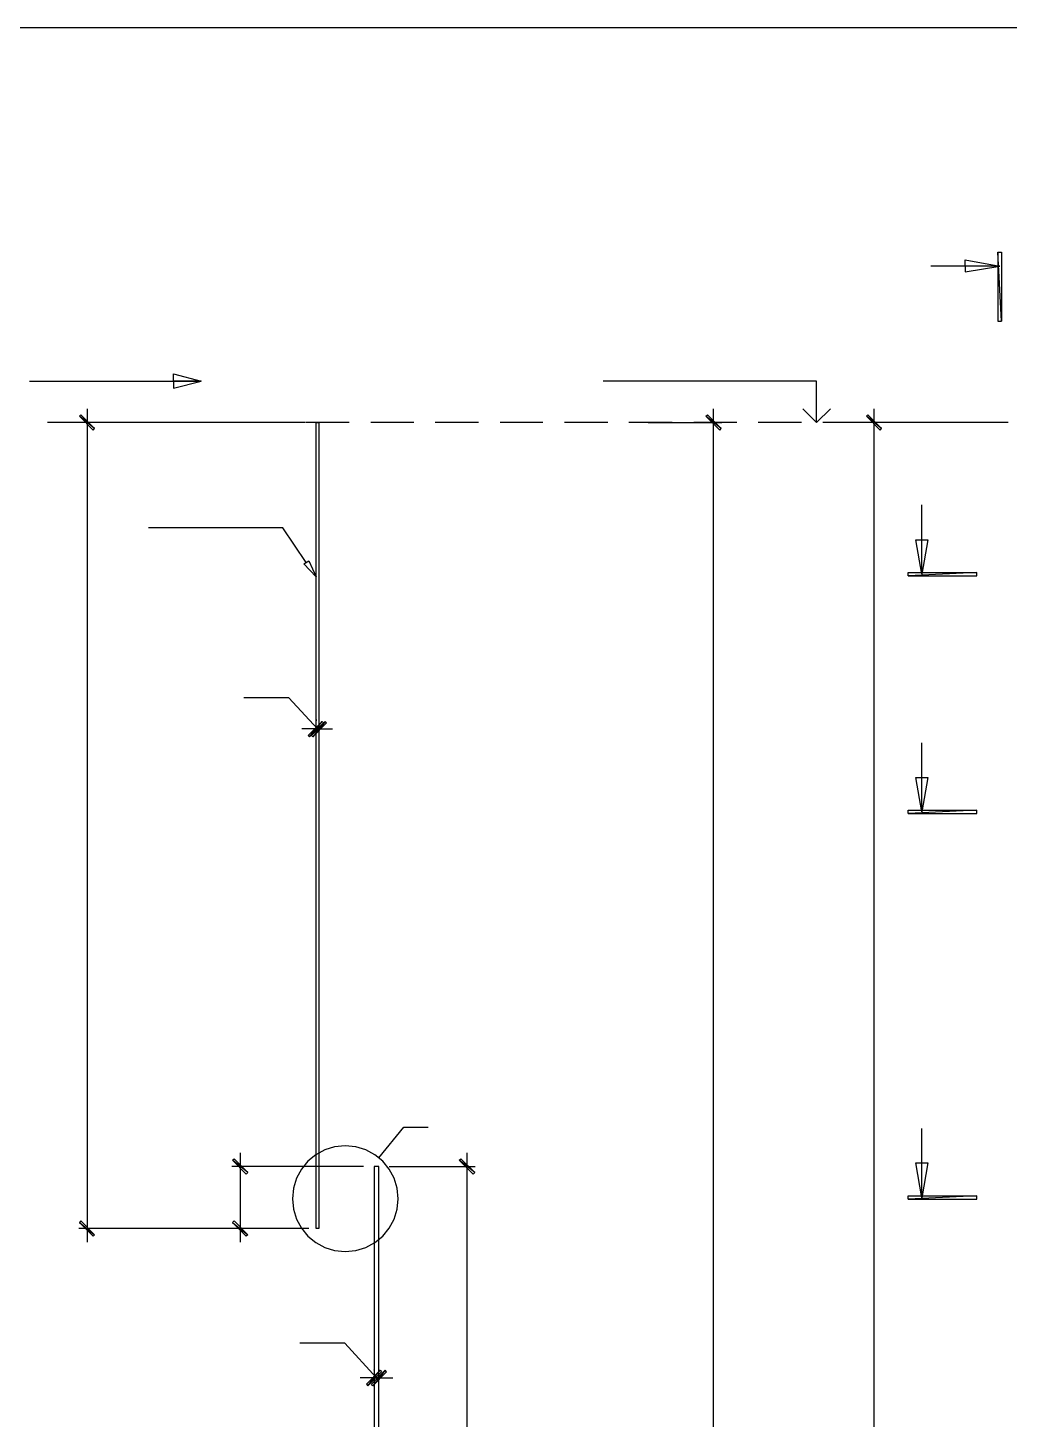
# Model space of a CAD drawing. Extents: x -1 to 315, y 0 to 224.
# Drawn here: x 30.4 to 68.1, y 167.8 to 221.2 of the extents above; entities that cross this region are included whole.
import ezdxf

# ---------------------------------------------------------------- set-up
doc = ezdxf.new("R2010")
doc.units = 0
doc.header["$MEASUREMENT"] = 0
doc.layers.add('UNDERLAY', color=8, linetype='Continuous')

msp = doc.modelspace()

# ---------------------------------------------------------------- linework, layer by layer
at = {"layer": 'UNDERLAY'}
for p, q in [((313.265, 221.191), (5.291, 221.191)), ((66.413, 212.276), (67.734, 212.04)), ((66.413, 212.04), (66.413, 212.276)), ((67.801, 209.923), (67.667, 212.578)), ((67.667, 212.578), (67.667, 209.923)), ((67.801, 209.923), (67.667, 212.578)), ((67.667, 212.578), (67.801, 212.578)), ((67.801, 212.578), (67.801, 209.923)), ((67.734, 212.04), (65.091, 212.04)), ((67.734, 212.04), (66.413, 212.04)), ((67.734, 212.04), (66.413, 212.04)), ((66.413, 212.04), (66.413, 211.816)), ((66.413, 211.816), (67.734, 212.04)), ((67.667, 209.923), (67.801, 209.923)), ((36.014, 207.907), (37.067, 207.627)), ((36.014, 207.627), (36.014, 207.907)), ((30.481, 207.627), (37.067, 207.627)), ((37.067, 207.627), (36.014, 207.627)), ((37.067, 207.627), (36.014, 207.627)), ((36.014, 207.627), (36.014, 207.347)), ((36.014, 207.347), (37.067, 207.627)), ((60.7, 207.627), (52.501, 207.627)), ((60.7, 206.037), (60.7, 207.627)), ((32.396, 206.272), (32.452, 206.328)), ((32.979, 205.801), (32.396, 206.272)), ((32.396, 206.272), (32.923, 205.746)), ((32.979, 205.801), (32.396, 206.272)), ((32.452, 206.328), (32.979, 205.801)), ((32.687, 206.563), (32.687, 174.552)), ((56.455, 206.272), (56.511, 206.328)), ((57.037, 205.801), (56.455, 206.272)), ((56.455, 206.272), (56.982, 205.746)), ((57.037, 205.801), (56.455, 206.272)), ((56.511, 206.328), (57.037, 205.801)), ((56.746, 165.02), (56.746, 206.563)), ((60.7, 206.037), (60.174, 206.563)), ((61.238, 206.563), (60.7, 206.037)), ((62.616, 206.272), (62.672, 206.328)), ((63.198, 205.801), (62.616, 206.272)), ((62.616, 206.272), (63.142, 205.746)), ((63.198, 205.801), (62.616, 206.272)), ((62.672, 206.328), (63.198, 205.801)), ((62.907, 206.563), (62.907, 41.723)), ((32.833, 206.037), (31.175, 206.037)), ((41.077, 206.037), (32.374, 206.037)), ((32.923, 205.746), (32.979, 205.801)), ((35.308, 206.037), (33.662, 206.037)), ((37.795, 206.037), (36.137, 206.037)), ((40.27, 206.037), (38.624, 206.037)), ((42.757, 206.037), (41.099, 206.037)), ((41.48, 206.037), (41.592, 206.037)), ((41.48, 175.078), (41.48, 206.037)), ((41.48, 206.037), (41.592, 206.037)), ((41.592, 206.037), (41.592, 175.078)), ((45.232, 206.037), (43.586, 206.037)), ((47.718, 206.037), (46.061, 206.037)), ((50.194, 206.037), (48.548, 206.037)), ((52.681, 206.037), (51.023, 206.037)), ((55.156, 206.037), (53.498, 206.037)), ((54.237, 206.037), (57.06, 206.037)), ((57.642, 206.037), (55.985, 206.037)), ((56.982, 205.746), (57.037, 205.801)), ((60.118, 206.037), (58.46, 206.037)), ((62.593, 206.037), (60.947, 206.037)), ((68.059, 206.037), (62.582, 206.037)), ((63.142, 205.746), (63.198, 205.801)), ((65.08, 206.037), (63.422, 206.037)), ((67.555, 206.037), (65.909, 206.037)), ((64.744, 200.212), (64.744, 202.867)), ((40.203, 201.993), (35.051, 201.993)), ((41.099, 200.66), (40.203, 201.993)), ((64.509, 201.534), (64.979, 201.534)), ((64.744, 200.212), (64.509, 201.534)), ((64.979, 201.534), (64.744, 200.212)), ((41.009, 200.604), (41.2, 200.728)), ((41.48, 200.112), (41.009, 200.604)), ((41.2, 200.728), (41.48, 200.112)), ((66.861, 200.279), (64.218, 200.145)), ((66.861, 200.279), (64.218, 200.145)), ((64.218, 200.145), (64.218, 200.279)), ((64.218, 200.279), (66.861, 200.279)), ((64.218, 200.145), (66.861, 200.145)), ((66.861, 200.145), (66.861, 200.279)), ((40.438, 195.464), (38.713, 195.464)), ((41.536, 194.265), (40.438, 195.464)), ((41.715, 194.556), (41.178, 194.019)), ((41.234, 193.963), (41.715, 194.556)), ((41.234, 193.963), (41.715, 194.556)), ((41.771, 194.5), (41.234, 193.963)), ((41.301, 194.019), (41.827, 194.556)), ((41.827, 194.556), (41.356, 193.963)), ((41.827, 194.556), (41.356, 193.963)), ((41.356, 193.963), (41.883, 194.5)), ((41.48, 194.623), (41.48, 194.578)), ((41.592, 194.623), (41.592, 194.578)), ((41.715, 194.556), (41.771, 194.5)), ((41.883, 194.5), (41.827, 194.556)), ((41.48, 194.265), (40.942, 194.265)), ((41.178, 194.019), (41.234, 193.963)), ((41.356, 193.963), (41.301, 194.019)), ((41.592, 194.265), (41.48, 194.265)), ((41.48, 194.265), (41.592, 194.265)), ((41.592, 194.265), (42.118, 194.265)), ((64.744, 191.084), (64.744, 193.738)), ((64.509, 192.405), (64.979, 192.405)), ((64.744, 191.084), (64.509, 192.405)), ((64.979, 192.405), (64.744, 191.084)), ((66.861, 191.151), (64.218, 191.017)), ((66.861, 191.151), (64.218, 191.017)), ((64.218, 191.017), (64.218, 191.151)), ((64.218, 191.151), (66.861, 191.151)), ((64.218, 191.017), (66.861, 191.017)), ((66.861, 191.017), (66.861, 191.151)), ((43.899, 177.8), (44.851, 178.976)), ((44.851, 178.976), (45.781, 178.976)), ((64.744, 176.265), (64.744, 178.92)), ((38.568, 177.99), (38.568, 174.552)), ((41.814, 178.1), (41.469, 177.912)), ((42.196, 178.218), (41.814, 178.1)), ((42.606, 178.259), (42.196, 178.218)), ((43.015, 178.218), (42.606, 178.259)), ((43.397, 178.1), (43.015, 178.218)), ((43.742, 177.912), (43.397, 178.1)), ((47.271, 177.99), (47.271, 115.02)), ((43.306, 177.464), (38.254, 177.464)), ((38.276, 177.699), (38.332, 177.755)), ((38.859, 177.229), (38.276, 177.699)), ((38.276, 177.699), (38.803, 177.173)), ((38.859, 177.229), (38.276, 177.699)), ((38.332, 177.755), (38.859, 177.229)), ((41.168, 177.664), (40.92, 177.363)), ((41.469, 177.912), (41.168, 177.664)), ((43.709, 177.464), (43.709, 115.546)), ((43.899, 177.464), (43.709, 177.464)), ((44.043, 177.664), (43.742, 177.912)), ((43.899, 115.546), (43.899, 177.464)), ((44.291, 177.363), (44.043, 177.664)), ((44.291, 177.464), (47.596, 177.464)), ((46.979, 177.699), (47.036, 177.755)), ((47.573, 177.229), (46.979, 177.699)), ((46.979, 177.699), (47.517, 177.173)), ((47.573, 177.229), (46.979, 177.699)), ((47.036, 177.755), (47.573, 177.229)), ((64.509, 177.598), (64.979, 177.598)), ((64.744, 176.265), (64.509, 177.598)), ((64.979, 177.598), (64.744, 176.265)), ((38.803, 177.173), (38.859, 177.229)), ((40.732, 177.017), (40.614, 176.636)), ((40.92, 177.363), (40.732, 177.017)), ((44.479, 177.017), (44.291, 177.363)), ((44.597, 176.636), (44.479, 177.017)), ((47.517, 177.173), (47.573, 177.229)), ((40.614, 176.636), (40.573, 176.226)), ((44.638, 176.226), (44.597, 176.636)), ((66.861, 176.332), (64.218, 176.209)), ((66.861, 176.332), (64.218, 176.209)), ((64.218, 176.209), (64.218, 176.332)), ((64.218, 176.332), (66.861, 176.332)), ((66.861, 176.209), (66.861, 176.332)), ((40.573, 176.226), (40.614, 175.817)), ((40.614, 175.817), (40.732, 175.435)), ((44.479, 175.435), (44.597, 175.817)), ((44.597, 175.817), (44.638, 176.226)), ((64.218, 176.209), (66.861, 176.209)), ((32.452, 175.369), (32.396, 175.313)), ((32.396, 175.313), (32.979, 174.843)), ((32.396, 175.313), (32.979, 174.843)), ((32.923, 174.787), (32.396, 175.313)), ((32.979, 174.843), (32.452, 175.369)), ((38.332, 175.369), (38.276, 175.313)), ((38.276, 175.313), (38.859, 174.843)), ((38.276, 175.313), (38.859, 174.843)), ((38.803, 174.787), (38.276, 175.313)), ((38.859, 174.843), (38.332, 175.369)), ((40.732, 175.435), (40.92, 175.09)), ((44.291, 175.09), (44.479, 175.435)), ((41.077, 175.078), (32.374, 175.078)), ((32.979, 174.843), (32.923, 174.787)), ((41.2, 175.078), (38.254, 175.078)), ((38.859, 174.843), (38.803, 174.787)), ((40.92, 175.09), (41.168, 174.789)), ((41.168, 174.789), (41.469, 174.54)), ((41.592, 175.078), (41.48, 175.078)), ((43.742, 174.54), (44.043, 174.789)), ((44.043, 174.789), (44.291, 175.09)), ((41.469, 174.54), (41.814, 174.353)), ((41.814, 174.353), (42.196, 174.235)), ((42.196, 174.235), (42.606, 174.193)), ((42.606, 174.193), (43.015, 174.235)), ((43.015, 174.235), (43.397, 174.353)), ((43.397, 174.353), (43.742, 174.54)), ((42.589, 170.676), (40.864, 170.676)), ((43.798, 169.344), (42.589, 170.676)), ((43.944, 169.634), (43.418, 169.097)), ((43.474, 169.041), (43.944, 169.634)), ((43.474, 169.041), (43.944, 169.634)), ((44, 169.579), (43.474, 169.041)), ((43.608, 169.097), (44.135, 169.634)), ((44.135, 169.634), (43.664, 169.041)), ((44.135, 169.634), (43.664, 169.041)), ((43.664, 169.041), (44.191, 169.579)), ((43.709, 169.646), (43.709, 169.657)), ((43.899, 169.646), (43.899, 169.657)), ((43.944, 169.634), (44, 169.579)), ((44.191, 169.579), (44.135, 169.634)), ((43.709, 169.344), (43.182, 169.344)), ((43.418, 169.097), (43.474, 169.041)), ((43.664, 169.041), (43.608, 169.097)), ((43.709, 169.344), (43.899, 169.344)), ((43.899, 169.344), (43.709, 169.344)), ((43.899, 169.344), (44.426, 169.344))]:
    msp.add_line(p, q, dxfattribs=at)

doc.saveas('drawing.dxf')
